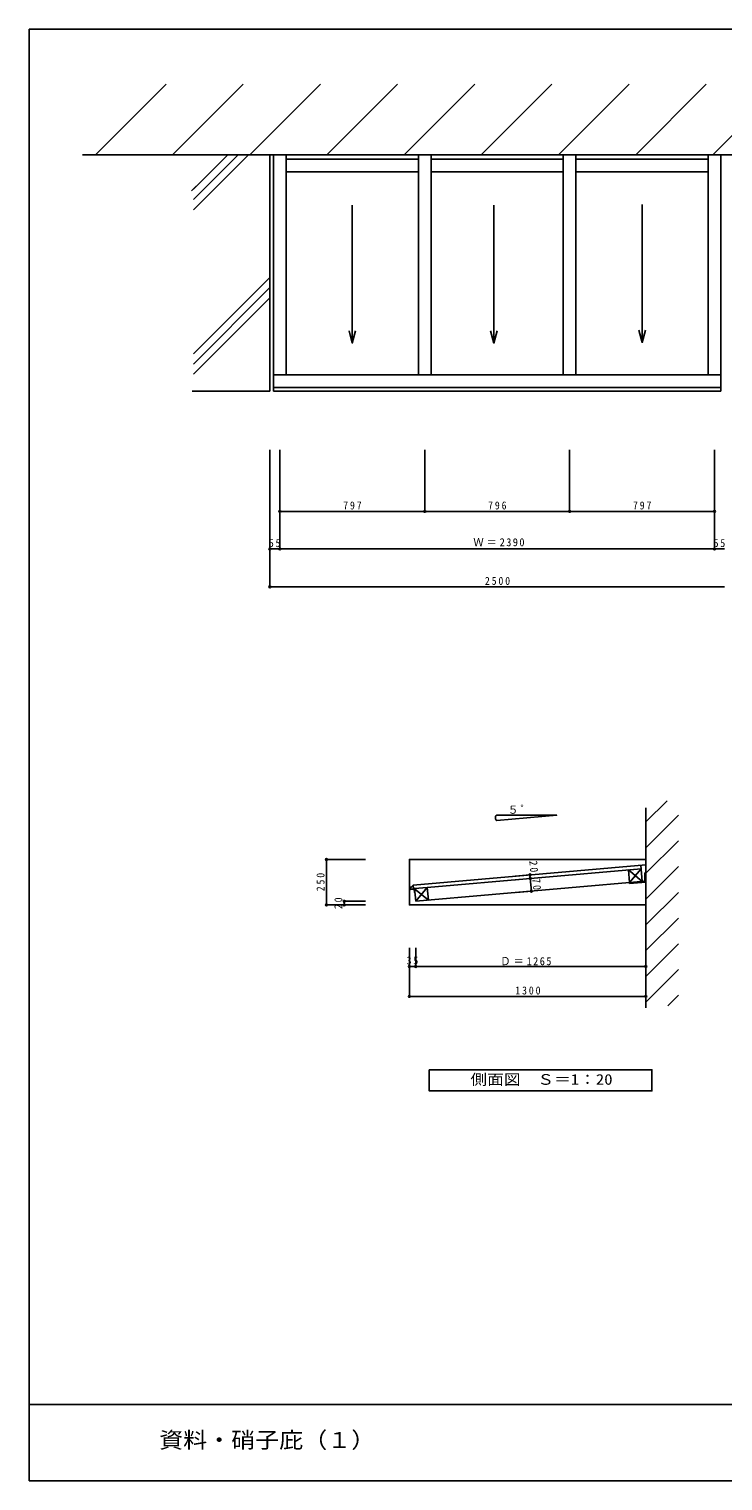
# Model space of a CAD drawing. Units: millimetres at full size, sheet at 1:20, with parts at other scales. Extents: x -5500 to 5680, y -3960 to 4020.
# Drawn here: x -5500 to -1685, y -3960 to 4020 of the extents above; entities that cross this region are included whole.
import ezdxf
from ezdxf.enums import TextEntityAlignment as Align

# ---------------------------------------------------------------- set-up
doc = ezdxf.new("R2010")
doc.units = ezdxf.units.MM
doc.header["$LTSCALE"] = 20
doc.header["$PDMODE"] = 32
doc.header["$PDSIZE"] = 10
doc.layers.add('0-0', color=5, linetype='Continuous')
doc.layers.add('1-0', color=4, linetype='Continuous')
doc.styles.add('ＭＳ ゴシック', font='')
doc.styles.get('ＭＳ ゴシック').set_extended_font_data('MS Gothic')

msp = doc.modelspace()

# ---------------------------------------------------------------- linework, layer by layer
at = {"layer": '0-0', "color": 134}
for p, q in [((5680, 4020), (-5500, 4020)), ((-5500, 4020), (-5500, -3960)), ((-5500, -3540), (5680, -3540)), ((-5500, -3960), (5680, -3960))]:
    msp.add_line(p, q, dxfattribs=at)
at = {"layer": '0-0'}
for centre in [(-4121.33, 1369.05), (-3324.33, 1369.05), (-2528.33, 1369.05), (-1731.33, 1369.05), (-4176.33, 1162.21), (-4121.33, 1162.21), (-1731.33, 1162.21), (-4176.33, 954.42)]:
    msp.add_circle(centre, 1, dxfattribs=at)
at = {"layer": '1-0', "color": 7}
for p, q in [((-4746.98, 3717.21), (-5131.05, 3333.14)), ((-4322.71, 3717.21), (-4710.59, 3329.33)), ((-3898.45, 3717.21), (-4286.32, 3329.33)), ((-3474.18, 3717.21), (-3862.06, 3329.33)), ((-3049.92, 3717.21), (-3437.8, 3329.33)), ((-2625.66, 3717.21), (-3013.53, 3329.33)), ((-2201.39, 3717.21), (-2589.27, 3329.33)), ((-1777.13, 3717.21), (-2165, 3329.33)), ((-1352.86, 3717.21), (-1740.74, 3329.33)), ((-4406.48, 3329.33), (-4596.28, 3139.53)), ((-4349.91, 3329.33), (-4596.28, 3082.97)), ((-4293.34, 3329.33), (-4596.28, 3026.4)), ((-4549.91, 3185.9), (-4605.94, 3129.87)), ((-4176.33, 2655.3), (-4596.28, 2235.35)), ((-4176.33, 2598.73), (-4596.28, 2178.78)), ((-4176.33, 2542.16), (-4596.28, 2122.21)), ((-1992.27, -221.17), (-2109.08, -337.97)), ((-1930.35, -300.67), (-2109.08, -479.4)), ((-1930.35, -442.09), (-2110.33, -622.07)), ((-1930.35, -583.51), (-2109.08, -762.24)), ((-1930.35, -724.93), (-2109.08, -903.66)), ((-1930.35, -866.35), (-2109.08, -1045.08)), ((-1930.35, -1007.77), (-2109.08, -1186.5)), ((-1930.35, -1149.2), (-2109.51, -1328.36)), ((-1930.35, -1290.62), (-1988.14, -1348.4))]:
    msp.add_line(p, q, dxfattribs=at)
at = {"layer": '1-0', "color": 1}
for p, q in [((-5206.1, 3329.33), (-1688.89, 3329.33)), ((-4176.33, 3329.33), (-4176.33, 2029.33)), ((-1688.89, 3329.33), (4928.32, 3329.33)), ((-4176.33, 2029.33), (-4604.01, 2029.33)), ((-2109.08, -259.51), (-2109.08, -1359.61))]:
    msp.add_line(p, q, dxfattribs=at)
at = {"layer": '1-0', "color": 5}
for p, q in [((-4156.33, 3329.33), (-4156.33, 2029.33)), ((-4086.33, 3329.33), (-4086.33, 2120.33)), ((-4086.33, 3304.33), (-3359.33, 3304.33)), ((-3359.33, 3329.33), (-3359.33, 2120.33)), ((-3289.33, 3329.33), (-3289.33, 2120.33)), ((-3289.33, 3304.33), (-2563.33, 3304.33)), ((-2563.33, 3329.33), (-2563.33, 2120.33)), ((-2493.33, 3329.33), (-2493.33, 2120.33)), ((-2493.33, 3304.33), (-1766.33, 3304.33)), ((-1766.33, 3329.33), (-1766.33, 2120.33)), ((-1696.33, 3329.33), (-1696.33, 2029.33)), ((-4086.33, 3234.33), (-3359.33, 3234.33)), ((-3289.33, 3234.33), (-2563.33, 3234.33)), ((-2493.33, 3234.33), (-1766.33, 3234.33)), ((-3722.83, 2293.99), (-3704.72, 2361.61)), ((-2944.41, 2293.99), (-2926.3, 2361.61)), ((-2128.72, 2297.89), (-2110.6, 2365.51)), ((-4156.33, 2120.33), (-1696.33, 2120.33)), ((-4156.33, 2050.33), (-1696.33, 2050.33)), ((-4156.33, 2050.33), (-1696.33, 2050.33)), ((-4156.33, 2029.33), (-1696.33, 2029.33)), ((-2109.08, -572.95), (-3388.4, -684.88)), ((-3310.45, -698.14), (-2135.54, -595.35)), ((-2199.17, -671.18), (-2205.27, -601.45)), ((-2205.27, -601.45), (-2129.44, -665.08)), ((-2135.54, -595.35), (-2199.17, -671.18)), ((-2135.54, -595.35), (-2195.31, -600.57)), ((-2129.44, -665.08), (-2137.28, -575.42)), ((-3404.55, -696.34), (-3402.56, -696.17)), ((-3404.55, -696.34), (-3403.46, -708.79)), ((-3403.46, -708.79), (-3382.04, -706.92)), ((-3402.56, -696.17), (-3401.64, -706.63)), ((-3401.64, -706.63), (-3380.22, -704.75)), ((-3388.4, -684.88), (-3386.66, -704.8)), ((-3382.04, -706.92), (-3380.39, -725.85)), ((-3380.22, -704.75), (-3378.39, -725.67)), ((-3380.22, -704.75), (-3304.35, -767.87)), ((-3374.08, -773.97), (-2114.08, -663.74)), ((-3310.45, -698.14), (-3374.08, -773.97)), ((-2198.74, -676.16), (-2199.17, -671.18)), ((-2198.74, -676.16), (-2109.08, -668.32)), ((-2189.21, -670.31), (-2119.48, -664.21)), ((-3380.39, -725.85), (-3378.39, -725.67))]:
    msp.add_line(p, q, dxfattribs=at)
at = {"layer": '1-0'}
for p, q in [((-4176.33, 954.42), (-4176.33, 1707.91)), ((-4176.33, 1162.21), (-4176.33, 1707.91)), ((-4121.33, 1162.21), (-4121.33, 1707.91)), ((-4121.33, 1369.05), (-4121.33, 1707.91)), ((-3324.33, 1369.05), (-3324.33, 1707.91)), ((-2528.33, 1369.05), (-2528.33, 1707.91)), ((-1731.33, 1162.21), (-1731.33, 1707.91)), ((-1731.33, 1369.05), (-1731.33, 1707.91)), ((-4121.33, 1369.05), (-3324.33, 1369.05)), ((-3324.33, 1369.05), (-2528.33, 1369.05)), ((-2528.33, 1369.05), (-1731.33, 1369.05)), ((-4176.33, 1162.21), (-4121.33, 1162.21)), ((-4121.33, 1162.21), (-1731.33, 1162.21)), ((-1731.33, 1162.21), (-1676.33, 1162.21)), ((-4176.33, 954.42), (-1676.33, 954.42)), ((-3864.91, -793.97), (-3864.91, -543.97)), ((-3864.91, -543.97), (-3649.6, -543.97)), ((-2746.08, -628.68), (-2827.25, -635.79)), ((-2746.08, -628.68), (-2744.33, -648.61)), ((-2744.33, -648.61), (-2825.51, -655.71)), ((-2744.33, -648.61), (-2738.23, -718.34)), ((-3864.91, -793.97), (-3649.6, -793.97)), ((-3766.98, -793.97), (-3766.98, -773.97)), ((-3766.98, -773.97), (-3649.6, -773.97)), ((-3766.98, -793.97), (-3649.6, -793.97)), ((-2738.23, -718.34), (-2819.41, -725.44)), ((-3409.08, -1201.9), (-3409.08, -1030.53)), ((-3409.08, -1132.21), (-3409.08, -1030.53)), ((-3409.08, -1296.75), (-3409.08, -1030.53)), ((-3374.08, -1132.21), (-3374.08, -1030.53)), ((-3374.08, -1132.21), (-3374.08, -1030.53)), ((-2109.08, -1201.9), (-2109.08, -1030.53)), ((-2109.08, -1296.75), (-2109.08, -1030.53)), ((-2109.08, -1132.21), (-2109.08, -1030.53)), ((-3409.08, -1132.21), (-3374.08, -1132.21)), ((-3374.08, -1132.21), (-2109.08, -1132.21)), ((-3409.08, -1296.75), (-2109.08, -1296.75))]:
    msp.add_line(p, q, dxfattribs=at)
at = {"layer": '1-0', "color": 5}
for points in [[(-3722.83, 3051.14), (-3722.83, 2293.99), (-3740.95, 2361.61)], [(-2944.41, 3051.14), (-2944.41, 2293.99), (-2962.53, 2361.61)], [(-2128.72, 3055.05), (-2128.72, 2297.89), (-2146.84, 2365.51)], [(-2109.08, -668.32), (-2109.08, -618.32), (-2114.08, -618.32), (-2114.08, -663.74)], [(-3304.35, -767.87), (-3310.45, -698.14), (-3380.18, -704.24), (-3374.08, -773.97)]]:
    msp.add_lwpolyline(points, dxfattribs=at)
at = {"layer": '1-0', "color": 7}
msp.add_lwpolyline([(-2930.87, -301.54), (-2598.7, -301.54), (-2927.84, -330.33)], dxfattribs=at)
at = {"layer": '1-0', "color": 1}
msp.add_lwpolyline([(-2109.08, -543.97), (-3409.08, -543.97), (-3409.08, -793.97), (-2109.08, -793.97)], dxfattribs=at)
at = {"layer": '1-0', "color": 7}
msp.add_lwpolyline([(-3299.47, -1699.64), (-2075.41, -1699.64), (-2075.41, -1816.64), (-3299.47, -1816.64)], close=True, dxfattribs=at)
at = {"layer": '1-0', "color": 5}
for centre in [(-4121.33, 1369.05), (-3324.33, 1369.05), (-2528.33, 1369.05), (-1731.33, 1369.05), (-4176.33, 1162.21), (-4121.33, 1162.21), (-1731.33, 1162.21), (-4176.33, 954.42), (-3864.91, -543.97), (-2746.08, -628.68), (-2744.33, -648.61), (-2738.23, -718.34), (-3864.91, -793.97), (-3766.98, -773.97), (-3766.98, -793.97), (-3409.08, -1132.21), (-3374.08, -1132.21), (-2109.08, -1132.21), (-3409.08, -1296.75), (-2109.08, -1296.75)]:
    msp.add_circle(centre, 5, dxfattribs=at)
at = {"layer": '1-0', "color": 7}
msp.add_arc((-2918.17, -314.75), 18.34, 133.8743, 238.17293, dxfattribs=at)
at = {"layer": '1-0', "color": 5}
msp.add_arc((-3404.33, -679.54), 16.8, 269.24546, 341.46627, dxfattribs=at)
at = {"layer": '1-0'}
for p in [(-4121.33, 1369.05), (-3324.33, 1369.05), (-2528.33, 1369.05), (-1731.33, 1369.05), (-4176.33, 1162.21), (-4121.33, 1162.21), (-1731.33, 1162.21), (-4176.33, 954.42), (-3864.91, -543.97), (-2746.08, -628.68), (-2744.33, -648.61), (-2738.23, -718.34), (-3864.91, -793.97), (-3766.98, -773.97), (-3766.98, -793.97), (-3409.08, -1132.21), (-3374.08, -1132.21), (-2109.08, -1132.21), (-3409.08, -1296.75), (-2109.08, -1296.75)]:
    msp.add_point(p, dxfattribs=at)

# ---------------------------------------------------------------- texts
at = {"layer": '1-0', "color": 7, "style": 'ＭＳ ゴシック', "width": 1.15}
msp.add_text('側面図\u3000Ｓ＝1：20', height=58.65, dxfattribs=at).set_placement((-3073.68, -1800.05), align=Align.BOTTOM_LEFT)
at = {"layer": '1-0', "color": 3, "style": 'ＭＳ ゴシック', "width": 1.1}
msp.add_text('資料・硝子庇（１）', height=87.98, dxfattribs=at).set_placement((-4784.65, -3805.12), align=Align.BOTTOM_LEFT)
at = {"layer": '1-0', "color": 7, "char_height": 43.99, "attachment_point": 7, "style": 'ＭＳ ゴシック'}
for s, insert in [('\\T1.38;\\W0.9;797', (-3772.83, 1379.05)), ('\\T1.38;\\W0.9;796', (-2976.33, 1379.05)), ('\\T1.38;\\W0.9;797', (-2179.83, 1379.05)), ('\\T1.36;\\W0.9;55', (-4181.33, 1172.21)), ('\\T1.27;\\W0.95;Ｗ＝2390', (-3057.54, 1176.64)), ('\\T1.36;\\W0.9;55', (-1736.33, 1172.21)), ('\\T1.38;\\W0.9;2500', (-2993.83, 964.42)), ('\\T1.17;５゜', (-2868.7, -293.68)), ('\\T1.36;\\W0.9;35', (-3424.08, -1122.21)), ('\\T1.27;\\W0.95;Ｄ＝1265', (-2909.49, -1125.86)), ('\\T1.38;\\W0.9;1300', (-2826.58, -1286.75))]:
    msp.add_mtext(s, dxfattribs=dict(at, insert=insert))
for s, insert, rotation in [('\\T1.36;\\W0.9;20', (-2750.38, -552.86), 275), ('\\T1.38;\\W0.9;250', (-3874.91, -718.97), 90), ('\\T1.36;\\W0.9;70', (-2734.15, -650.23), 275), ('\\T1.36;\\W0.9;20', (-3776.98, -816.47), 90)]:
    msp.add_mtext(s, dxfattribs=dict(at, insert=insert, rotation=rotation))

doc.saveas('drawing.dxf')
